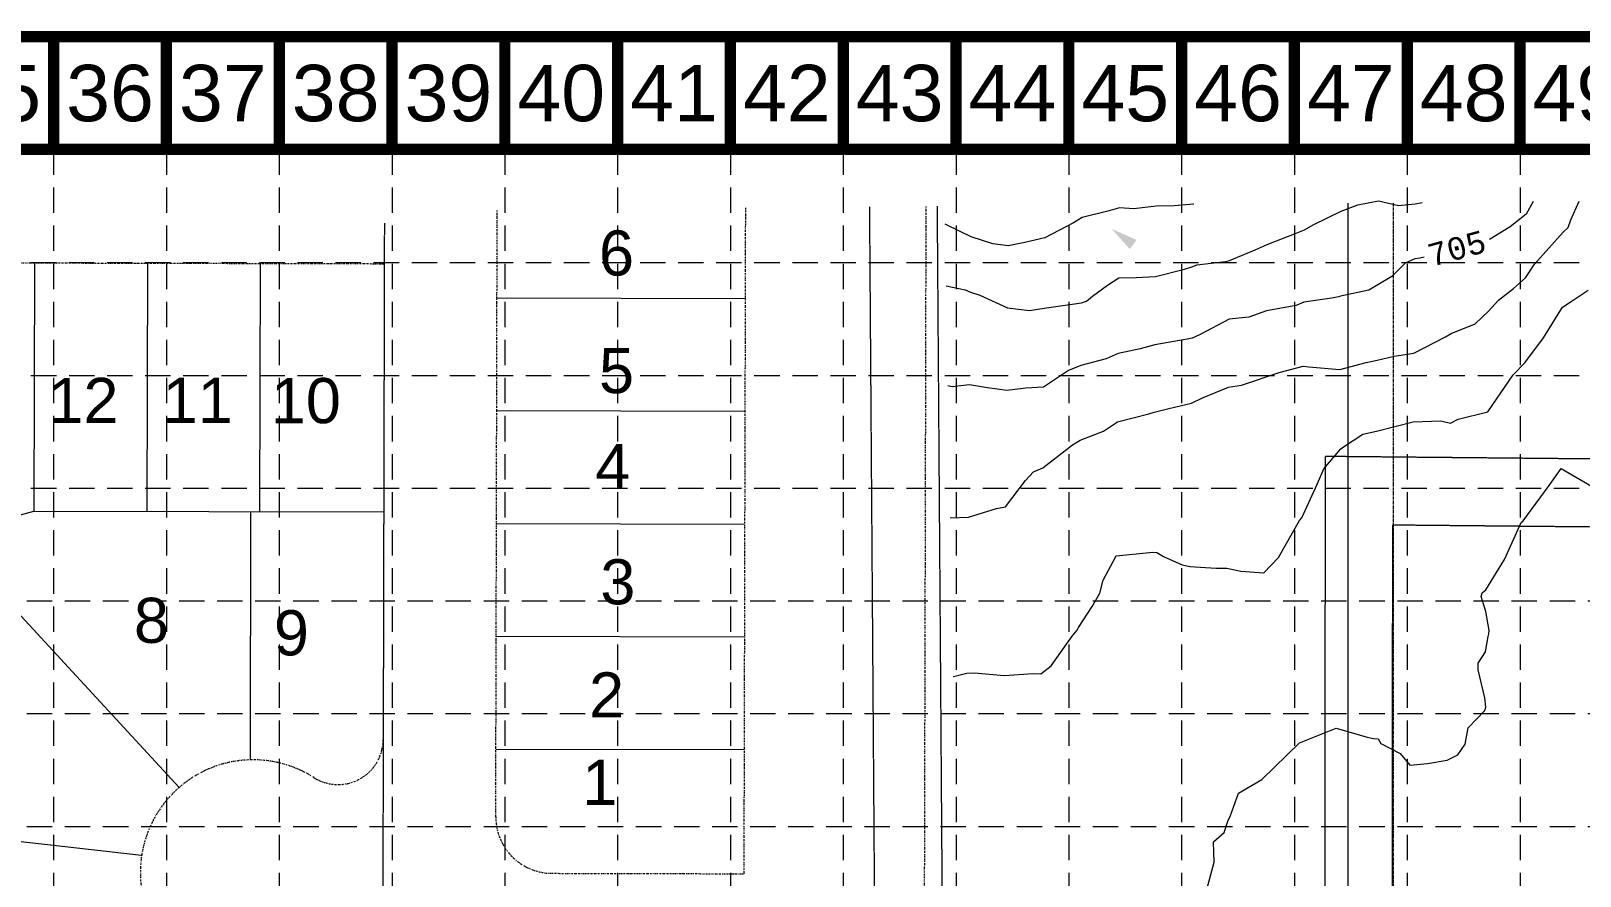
# Model space of a CAD drawing. Extents: x 52020 to 55225, y 51022 to 53027.
# Drawn here: x 53813 to 54499, y 52652 to 53027 of the extents above; entities that cross this region are included whole.
import ezdxf
from ezdxf.enums import TextEntityAlignment as Align

# ---------------------------------------------------------------- set-up
doc = ezdxf.new("R2010")
doc.units = 0
doc.header["$MEASUREMENT"] = 0
for name, pattern in [('CENTER', [2, 1.25, -0.25, 0.25, -0.25]), ('DIVIDE', [1.25, 0.5, -0.25, 0, -0.25, 0, -0.25]), ('HIDDEN', [0.375, 0.25, -0.125])]:
    doc.linetypes.add(name, pattern=pattern)
for name, color, linetype, lineweight in [('13', 7, 'Continuous', 0), ('2', 7, 'Continuous', 0), ('31', 7, 'Continuous', 0), ('32', 7, 'Continuous', 0), ('33', 7, 'Continuous', 0), ('34', 7, 'Continuous', 0), ('4', 7, 'Continuous', 0), ('5', 7, 'Continuous', 0), ('51', 7, 'Continuous', 0), ('6', 7, 'Continuous', 0), ('7', 7, 'Continuous', 0)]:
    doc.layers.add(name, color=color, linetype=linetype, lineweight=lineweight)
doc.layers.add('BASE', color=7, linetype='Continuous')
doc.layers.add('GRID', color=254, linetype='HIDDEN')
doc.styles.add('MONOTXT', font='MONOTXT')
doc.styles.get("Standard").update_dxf_attribs({"font": 'ARIAL.TTF'})

msp = doc.modelspace()

# ---------------------------------------------------------------- linework, layer by layer
at = {"layer": '2', "color": 7, "linetype": 'CENTER', "lineweight": 0}
msp.add_line((54416.67, 52307.02), (54416.67, 52950.5), dxfattribs=at)
at = {"layer": '31', "color": 7, "linetype": 'DIVIDE', "lineweight": 0}
msp.add_line((54396.67, 52334.33), (54396.67, 52950.34), dxfattribs=at)
at = {"layer": '32', "color": 7, "linetype": 'DIVIDE', "lineweight": 0}
for p, q in [((54018.82, 52678.33), (54019.44, 52947.36)), ((54129.45, 52948.23), (54128.76, 52653.07)), ((54209.45, 52948.86), (54208.53, 52551.13)), ((52849.39, 52926.03), (53969.39, 52923.44)), ((53969.39, 52923.44), (53968.9, 52712.55)), ((54043.76, 52653.27), (54128.76, 52653.07))]:
    msp.add_line(p, q, dxfattribs=at)
for centre, radius, start, end in [((53948.9, 52712.6), 20, 237.47546, 359.86793), ((53911.26, 52653.58), 50, 57.47536, 269.86776), ((54043.82, 52678.27), 25, 179.86776, 269.86776)]:
    msp.add_arc(centre, radius, start, end, dxfattribs=at)
at = {"layer": '33', "color": 7, "linetype": 'Continuous', "lineweight": 0}
for p, q in [((53814.39, 52923.8), (53814.13, 52813.8)), ((53864.39, 52923.68), (53864.13, 52813.68)), ((53914.39, 52923.57), (53914.13, 52813.57)), ((54019.35, 52908.33), (54129.35, 52908.07)), ((54019.24, 52858.33), (54129.24, 52858.07)), ((53680.1, 52776.74), (53814.13, 52813.8)), ((53814.13, 52813.8), (53969.13, 52813.44)), ((53910.13, 52813.58), (53909.88, 52703.56)), ((54019.12, 52808.33), (54129.12, 52808.07)), ((53878.47, 52691.32), (53775.25, 52803.05)), ((54019.01, 52758.33), (54129.01, 52758.07)), ((54018.89, 52708.33), (54128.89, 52708.07)), ((53861.85, 52661.18), (53707.07, 52678.54))]:
    msp.add_line(p, q, dxfattribs=at)
at = {"layer": '34', "color": 7, "linetype": 'HIDDEN', "lineweight": 0}
msp.add_line((54184.42, 52948.67), (54187.28, 52548.49), dxfattribs=at)
msp.add_lwpolyline([(54214.42, 52948.9), (54217.28, 52548.71, 0.06863), (54235.15, 52425.68), (54247.18, 52384.02), (54268.54, 52310.09, 0.030713), (54287.31, 52257.49), (54337.85, 52139.29, -0.043999), (54383.99, 51998.22)], format="xyb", dxfattribs=at)
at = {"layer": '4', "color": 7, "linetype": 'Continuous', "lineweight": 0}
msp.add_solid([(54302.84, 52933.97), (54291.8, 52938.88), (54299.88, 52929.89)], dxfattribs=at)
msp.add_solid([(54302.84, 52933.97), (54291.8, 52938.88), (54299.88, 52929.89)], dxfattribs=at)
at = {"layer": '5', "color": 43, "linetype": 'Continuous', "lineweight": 0}
for points in [[(54478.57, 52950.99), (54475.57, 52945.42), (54468.43, 52939.76), (54459.26, 52934.21)], [(54430.32, 52926.28), (54428.44, 52925.95), (54426.13, 52925.62), (54421.89, 52923.71), (54415.93, 52917.73), (54409.76, 52914.12), (54405.77, 52911.71), (54393.22, 52909.07), (54392.46, 52908.72), (54388.33, 52908.03), (54376.94, 52906.33), (54373.63, 52904.86), (54360.4, 52902.53), (54352.54, 52899.7), (54343.87, 52898.8), (54331.03, 52892.07), (54327.54, 52890.51), (54325.33, 52889.92), (54311.01, 52887.46), (54304.49, 52885.72), (54294.72, 52883.68), (54289.42, 52881.25), (54278.17, 52878.31), (54272.65, 52876.12), (54261.58, 52868.69), (54253.69, 52868.3), (54245.31, 52867.27), (54236.82, 52868.47), (54228.83, 52869.77), (54221.18, 52868.85), (54219.24, 52869.29)]]:
    msp.add_lwpolyline(points, dxfattribs=at)
at = {"layer": '51', "color": 7, "linetype": 'HIDDEN', "lineweight": 0}
for p, q in [((54396.67, 52334.33), (54396.67, 52950.34)), ((53969.43, 52941.44), (53968.65, 52603.44)), ((54386.44, 52838.01), (54386.07, 52495.1)), ((54538.66, 52836.57), (54386.44, 52838.01)), ((54415.87, 52311.73), (54416.41, 52807.73)), ((54416.41, 52807.73), (54564.19, 52806.32))]:
    msp.add_line(p, q, dxfattribs=at)
at = {"layer": '6', "color": 43, "linetype": 'Continuous', "lineweight": 0}
for points in [[(54328.19, 52949.8), (54328.1, 52949.76), (54319.55, 52949.14), (54311.59, 52948.94), (54301.7, 52947.82), (54295.33, 52948.15), (54290.08, 52946.7), (54278.79, 52943.88), (54274.92, 52941.61), (54262.21, 52934.95), (54253.29, 52932.78), (54245.92, 52931.3), (54239.11, 52932.26), (54229.46, 52935.39), (54224.96, 52937.49), (54217.96, 52940.91)], [(54218.45, 52913.64), (54226.91, 52911.85), (54229.22, 52910.77), (54233.34, 52909.5), (54245.66, 52903.88), (54255.4, 52902.69), (54261.91, 52903.73), (54278.43, 52906.05), (54280.6, 52906.89), (54283.37, 52909.02), (54289.9, 52913.91), (54295.04, 52917.23), (54302.69, 52917.31), (54311.3, 52917.76), (54324.05, 52920.98), (54327.84, 52922.23), (54329.53, 52922.92), (54342.3, 52924.46), (54344.11, 52924.81), (54355.41, 52929.59), (54360.68, 52931.99), (54373.56, 52937), (54377.24, 52938.38), (54381.17, 52940.59), (54393.57, 52946.75), (54400.91, 52949.6), (54410.12, 52951.23), (54418.9, 52949.17), (54426.36, 52949.94), (54429.45, 52950.6)], [(54220.28, 52810.86), (54228.28, 52811.04), (54240.83, 52814.91), (54244.82, 52815.7), (54253.56, 52827.3), (54257.16, 52831.27), (54261.24, 52832.95), (54274.44, 52843.11), (54277.85, 52845.17), (54288.18, 52849.19), (54294.43, 52853.32), (54308.33, 52856.86), (54310.72, 52857.64), (54317.08, 52859.2), (54327.26, 52861.64), (54332.1, 52863.95), (54343.58, 52868.78), (54349.39, 52869.59), (54366.04, 52875.24), (54376.67, 52877.99), (54379.19, 52877.67), (54392.91, 52876.51), (54404.65, 52879.65), (54409.45, 52880.72), (54417.02, 52882.43), (54425.73, 52883.73), (54439.85, 52891.03), (54442.31, 52892.48), (54452.92, 52896.84), (54458.91, 52902.35), (54463.23, 52907.31), (54469.96, 52912.46), (54475.3, 52917.15), (54479.3, 52923.16), (54491.99, 52937.41), (54494.21, 52939.52), (54495.38, 52942.89), (54499.07, 52951.15)], [(54221.54, 52740.5), (54222.83, 52740.74), (54227.62, 52741.96), (54231.06, 52742.08), (54244.11, 52740.95), (54256.98, 52741.83), (54260.37, 52741.65), (54264.98, 52745.19), (54274.28, 52758.44), (54276.48, 52761.08), (54277.06, 52762.26), (54283.11, 52771.56), (54286.54, 52777.49), (54288.07, 52783.16), (54293.87, 52793.92), (54310.13, 52795.6), (54311.87, 52795.48), (54314.83, 52793.72), (54322.99, 52790.05), (54326.57, 52789.27), (54337.94, 52788.55), (54342.82, 52788.5), (54348.99, 52787.21), (54359.3, 52786.5), (54365.78, 52793.23), (54375.1, 52809.65), (54376.03, 52810.82), (54382.99, 52826.07), (54385.84, 52832.59), (54392.56, 52840.38), (54393.26, 52841.31), (54394.08, 52841.97), (54403.13, 52847.88), (54409.15, 52849.16), (54425.44, 52853.4), (54437.72, 52853.83), (54441.93, 52852.83), (54445.37, 52854.56), (54458.48, 52857.86), (54469.79, 52874.25), (54474.94, 52879.48), (54483.29, 52890.62), (54491.67, 52904.22), (54495.91, 52907), (54503.07, 52911.78)], [(54333.96, 52646.03), (54337.3, 52658.16), (54337.1, 52662.5), (54336.88, 52667.21), (54341.7, 52671.35), (54343.49, 52676.76), (54344.31, 52678.43), (54348, 52688.77), (54358.43, 52694.8), (54375.08, 52711.14), (54391.39, 52717.59), (54405.11, 52713.61), (54407.85, 52712.98), (54409.88, 52712.87), (54411.08, 52710.8), (54419.7, 52706.32), (54423.99, 52701.25), (54431.81, 52701.92), (54440.51, 52703.35), (54445.25, 52705.76), (54448.44, 52710.44), (54449.89, 52717.69), (54457.22, 52725.49), (54457.71, 52726.86), (54457.27, 52730.99), (54454.3, 52743.39), (54454.33, 52746.39), (54457.47, 52751.36), (54458.75, 52758.15), (54458.94, 52759.35), (54459.13, 52760.94), (54457.64, 52769.26), (54455.64, 52775.88), (54455.98, 52777.61), (54457.73, 52778.86), (54465.98, 52792.28), (54473.36, 52808.71), (54474.27, 52809.42), (54485.76, 52825.09), (54490.99, 52832.66), (54504.46, 52824.92)]]:
    msp.add_lwpolyline(points, dxfattribs=at)
at = {"layer": 'BASE', "const_width": 5}
for points in [[(52022.83, 51024.07), (55222.83, 51024.07), (55222.83, 53024.07), (52022.83, 53024.07)], [(52072.72, 51074.06), (55172.97, 51073.97), (55172.9, 52974.1), (52073.35, 52974.15)]]:
    msp.add_lwpolyline(points, close=True, dxfattribs=at)
for points in [[(53822.83, 52974.07), (53822.83, 53024.07)], [(53872.83, 52974.07), (53872.83, 53024.07)], [(53922.83, 52974.07), (53922.83, 53024.07)], [(53972.83, 52974.07), (53972.83, 53024.07)], [(54022.83, 52974.07), (54022.83, 53024.07)], [(54072.83, 52974.07), (54072.83, 53024.07)], [(54122.83, 52974.07), (54122.83, 53024.07)], [(54172.83, 52974.07), (54172.83, 53024.07)], [(54222.83, 52974.07), (54222.83, 53024.07)], [(54272.83, 52974.07), (54272.83, 53024.07)], [(54322.83, 52974.07), (54322.83, 53024.07)], [(54372.83, 52974.07), (54372.83, 53024.07)], [(54422.83, 52974.07), (54422.83, 53024.07)], [(54472.83, 52974.07), (54472.83, 53024.07)]]:
    msp.add_lwpolyline(points, dxfattribs=at)
at = {"layer": 'GRID', "color": 252, "linetype": 'HIDDEN', "lineweight": 0, "ltscale": 45}
for p, q in [((53822.83, 52974.07), (53822.83, 51223.85)), ((53872.83, 52974.07), (53872.83, 51223.85)), ((53922.83, 52974.07), (53922.83, 51223.85)), ((53972.83, 52974.07), (53972.83, 51223.85)), ((54022.83, 52974.07), (54022.83, 51223.85)), ((54072.83, 52974.07), (54072.83, 51223.85)), ((54122.83, 52974.07), (54122.83, 51223.85)), ((54172.83, 52974.07), (54172.83, 51223.85)), ((54222.83, 52974.07), (54222.83, 51223.85)), ((54272.83, 52974.07), (54272.83, 51223.85)), ((54322.83, 52974.07), (54322.83, 51223.85)), ((54372.83, 52974.07), (54372.83, 51223.85)), ((54422.83, 52974.07), (54422.83, 51223.85)), ((54472.83, 52974.07), (54472.83, 51223.85)), ((52074.67, 52923.91), (55174.67, 52923.91)), ((52074.67, 52873.91), (55174.67, 52873.91)), ((52074.67, 52823.91), (55174.67, 52823.91)), ((52072.83, 52774.07), (55172.83, 52774.07)), ((52072.83, 52724.07), (55172.83, 52724.07)), ((52072.83, 52674.07), (55172.83, 52674.07))]:
    msp.add_line(p, q, dxfattribs=at)

# ---------------------------------------------------------------- texts
at = {"layer": '13', "color": 7, "linetype": 'Continuous', "lineweight": 0}
for s, p in [('6', (54072.33, 52928.19)), ('5', (54072.33, 52875.93)), ('12', (53836.04, 52862.99)), ('11', (53886.7, 52862.88)), ('10', (53934.63, 52862.76)), ('4', (54070.66, 52833.6)), ('3', (54072.93, 52782.48)), ('8', (53866.2, 52765.4)), ('9', (53928.23, 52759.87)), ('2', (54067.93, 52732.48)), ('1', (54064.91, 52693.58))]:
    msp.add_text(s, height=20, dxfattribs=at).set_placement(p, align=Align.MIDDLE)
at = {"layer": '7', "color": 43, "linetype": 'Continuous', "lineweight": 0, "style": 'MONOTXT'}
msp.add_text('705', height=10, rotation=15.32111, dxfattribs=at).set_placement((54444.79, 52930.24), align=Align.MIDDLE)
at = {"layer": 'BASE'}
for s, p in [('35', (53797.83, 52999.07)), ('36', (53847.83, 52999.07)), ('37', (53897.83, 52999.07)), ('38', (53947.83, 52999.07)), ('39', (53997.83, 52999.07)), ('40', (54047.83, 52999.07)), ('41', (54097.83, 52999.07)), ('42', (54147.83, 52999.07)), ('43', (54197.83, 52999.07)), ('44', (54247.83, 52999.07)), ('45', (54297.83, 52999.07)), ('46', (54347.83, 52999.07)), ('47', (54397.83, 52999.07)), ('48', (54447.83, 52999.07)), ('49', (54497.83, 52999.07))]:
    msp.add_text(s, height=25, dxfattribs=at).set_placement(p, align=Align.MIDDLE_CENTER)

doc.saveas('drawing.dxf')
